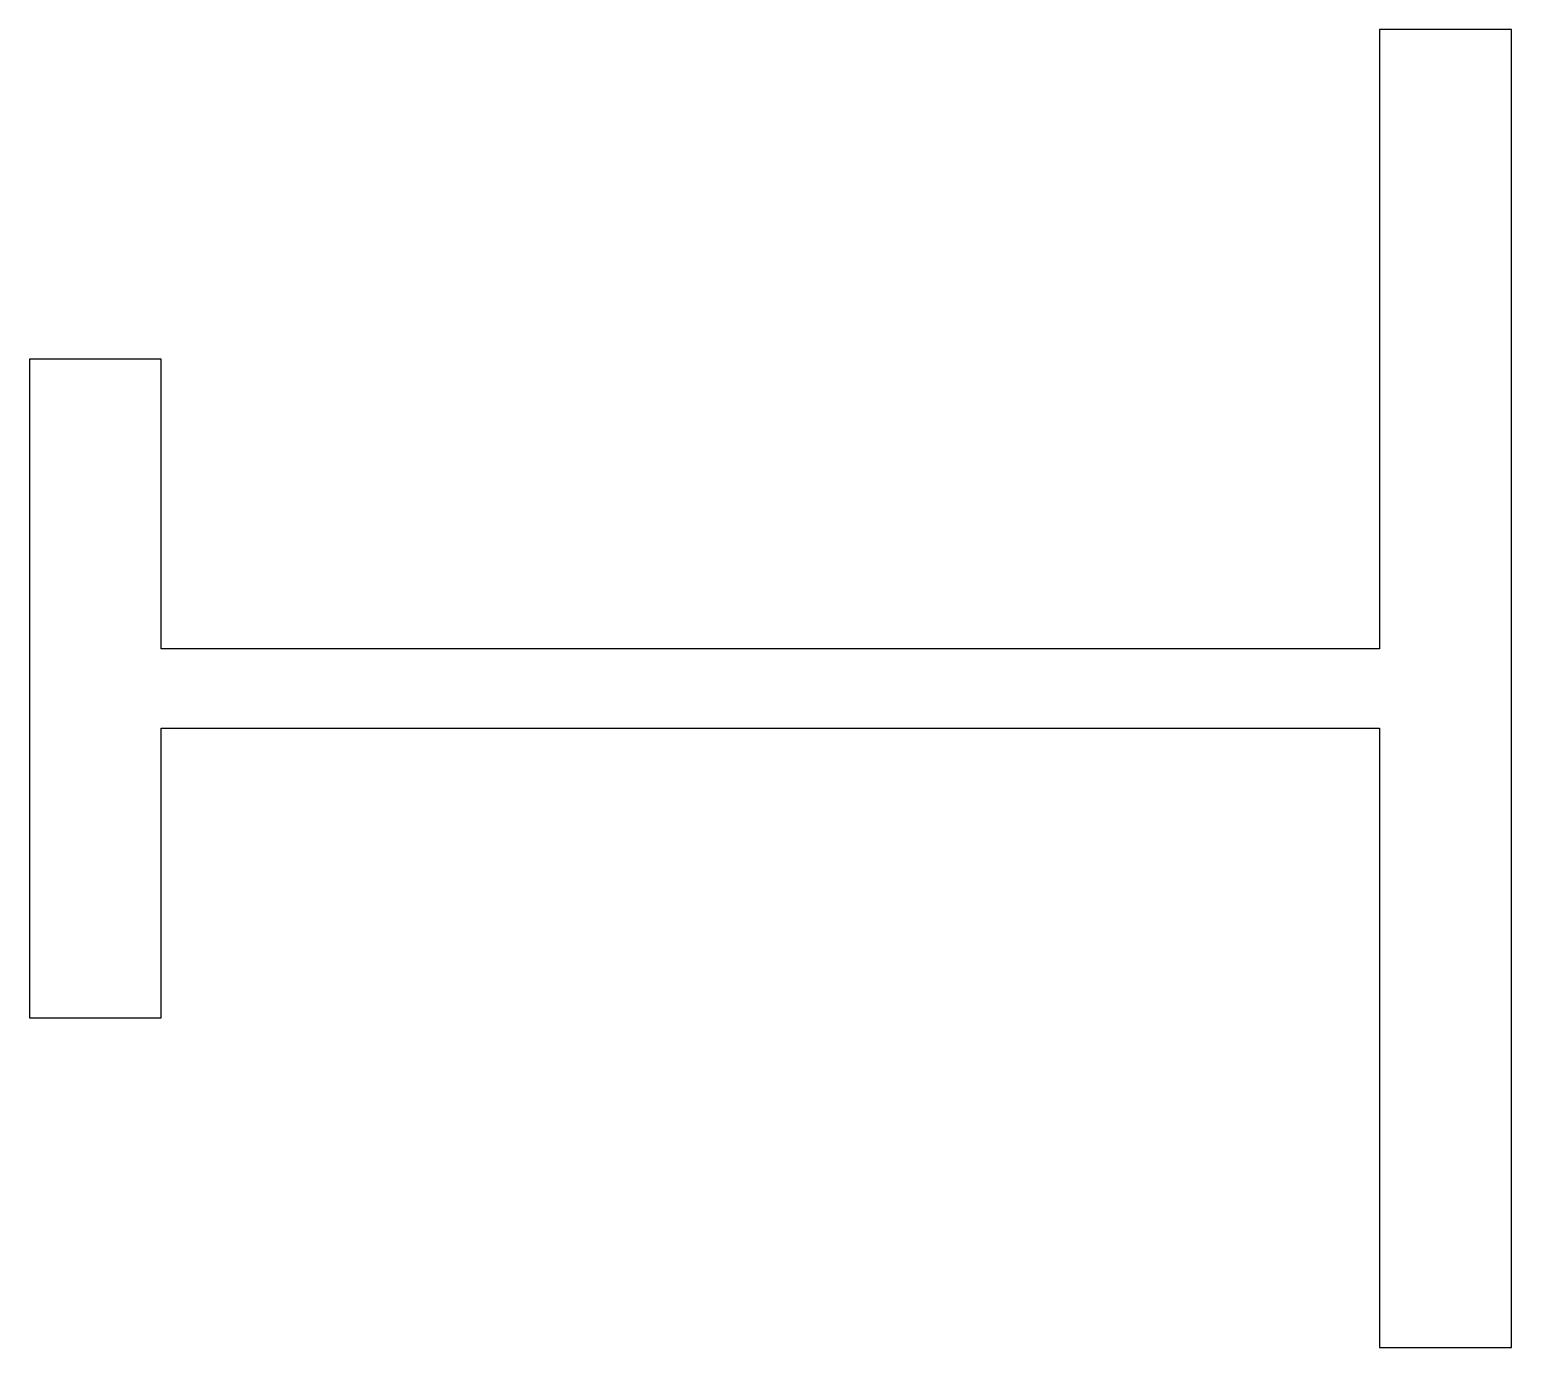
# Model space of a CAD drawing. Extents: x 2340.6 to 2363.1, y 1554.6 to 1574.6.
import ezdxf

# ---------------------------------------------------------------- set-up
doc = ezdxf.new("R2010")
doc.units = 0
doc.layers.get('0').update_dxf_attribs({"linetype": 'CONTINUOUS'})

msp = doc.modelspace()

# ---------------------------------------------------------------- linework, layer by layer
for p, q in [((2363.053, 1574.563), (2361.053, 1574.563)), ((2361.053, 1574.563), (2361.053, 1565.163)), ((2363.053, 1554.563), (2363.053, 1574.563)), ((2342.553, 1569.563), (2340.553, 1569.563)), ((2340.553, 1569.563), (2340.553, 1559.563)), ((2342.553, 1565.163), (2342.553, 1569.563)), ((2361.053, 1565.163), (2342.553, 1565.163)), ((2342.553, 1559.563), (2342.553, 1563.963)), ((2342.553, 1563.963), (2361.053, 1563.963)), ((2361.053, 1563.963), (2361.053, 1554.563)), ((2340.553, 1559.563), (2342.553, 1559.563)), ((2361.053, 1554.563), (2363.053, 1554.563))]:
    msp.add_line(p, q)

doc.saveas('drawing.dxf')
